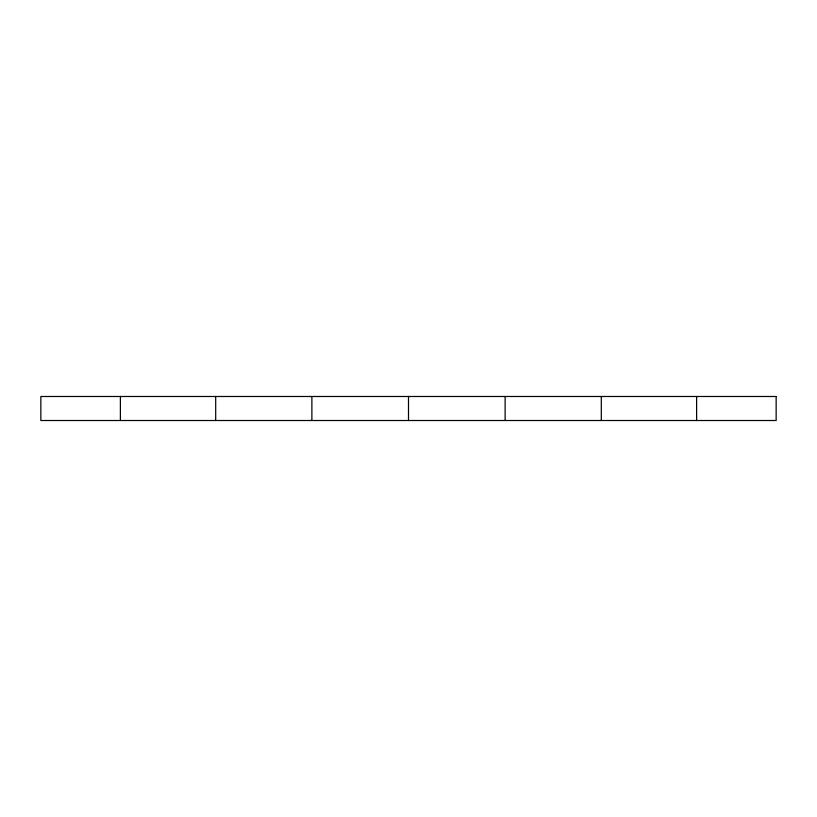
<?xml version="1.0" encoding="UTF-8"?>
<svg xmlns="http://www.w3.org/2000/svg" width="817" height="817" viewBox="0 0 817 817"><rect width="100%" height="100%" fill="white"/><g stroke="black" fill="none" stroke-linecap="round" stroke-linejoin="round"><path stroke-width="1.23" d="M696.615 396.49L696.615 420.51M601.302 396.49L601.302 420.51M505.12 396.49L505.12 420.51M408.5 396.49L408.5 420.51M311.88 396.49L311.88 420.51M215.698 396.49L215.698 420.51M120.385 396.49L120.385 420.51M776.15 396.49L40.85 396.49L40.85 420.51L776.15 420.51L776.15 396.49"/></g></svg>
